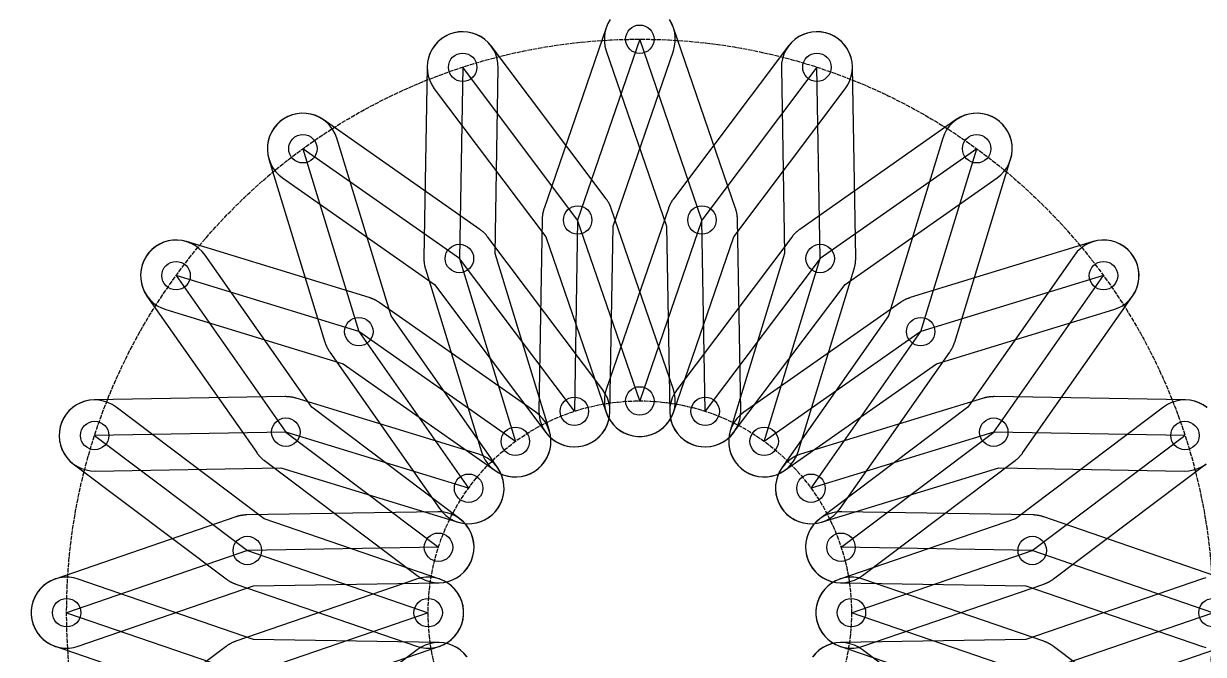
# Model space of a CAD drawing. Header units: millimetres. Extents: x -343 to 411, y -434 to 343.
# Drawn here: x -173.4 to 158.6, y -11.7 to 165.7 of the extents above; entities that cross this region are included whole.
import ezdxf

# ---------------------------------------------------------------- set-up
doc = ezdxf.new("R2010")
doc.units = ezdxf.units.MM
doc.linetypes.add('DASHED', pattern=[1.524, 1.27, -0.254])
for name, color, linetype in [('SKELETON_20', 8, 'Continuous'), ('SKELETON_90', 8, 'Continuous'), ('STATE_20', 3, 'Continuous')]:
    doc.layers.add(name, color=color, linetype=linetype)

msp = doc.modelspace()

# ---------------------------------------------------------------- linework, layer by layer
at = {"layer": 'SKELETON_20'}
for points in [[(0, 161.32), (-17.49, 110.45), (-18.41, 56.65)], [(18.41, 56.65), (17.49, 110.45), (0, 161.32)], [(-49.85, 153.43), (-50.77, 99.63), (-35.01, 48.19)], [(0, 59.57), (-17.49, 110.45), (-49.85, 153.43)], [(49.85, 153.43), (17.49, 110.45), (0, 59.57)], [(35.01, 48.19), (50.77, 99.63), (49.85, 153.43)], [(-18.41, 56.65), (-50.77, 99.63), (-94.82, 130.51)], [(-94.82, 130.51), (-79.07, 79.07), (-48.19, 35.01)], [(94.82, 130.51), (50.77, 99.63), (18.41, 56.65)], [(48.19, 35.01), (79.07, 79.07), (94.82, 130.51)], [(-35.01, 48.19), (-79.07, 79.07), (-130.51, 94.82)], [(-130.51, 94.82), (-99.63, 50.77), (-56.65, 18.41)], [(130.51, 94.82), (79.07, 79.07), (35.01, 48.19)], [(56.65, 18.41), (99.63, 50.77), (130.51, 94.82)], [(-48.19, 35.01), (-99.63, 50.77), (-153.43, 49.85)], [(-153.43, 49.85), (-110.45, 17.49), (-59.57, 0)], [(153.43, 49.85), (99.63, 50.77), (48.19, 35.01)], [(59.57, 0), (110.45, 17.49), (153.43, 49.85)], [(-56.65, 18.41), (-110.45, 17.49), (-161.32, 0)], [(161.32, 0), (110.45, 17.49), (56.65, 18.41)], [(-161.32, 0), (-110.45, -17.49), (-56.65, -18.41)], [(-59.57, 0), (-110.45, -17.49), (-153.43, -49.85)], [(56.65, -18.41), (110.45, -17.49), (161.32, 0)], [(153.43, -49.85), (110.45, -17.49), (59.57, 0)]]:
    msp.add_lwpolyline(points, dxfattribs=at)
at = {"layer": 'SKELETON_20', "linetype": 'DASHED'}
for radius in [161.32, 59.57]:
    msp.add_circle((0, 0), radius, dxfattribs=at)
at = {"layer": 'SKELETON_90', "linetype": 'DASHED'}
for radius in [332.65, 289.4]:
    msp.add_circle((0, 0), radius, dxfattribs=at)
at = {"layer": 'STATE_20'}
for points in [[(-8.95, 165.78), (-9.46, 164.57), (-26.95, 113.7), (-26.99, 113.57), (-27.03, 113.45), (-27.07, 113.32), (-27.11, 113.2), (-27.14, 113.07), (-27.18, 112.95), (-27.21, 112.82), (-27.24, 112.69), (-27.27, 112.56), (-27.29, 112.44), (-27.32, 112.31), (-27.34, 112.18), (-27.36, 112.05), (-27.38, 111.92), (-27.4, 111.79), (-27.42, 111.66), (-27.43, 111.53), (-27.45, 111.4), (-27.46, 111.27), (-27.47, 111.14), (-27.48, 111.01), (-27.48, 110.88), (-27.49, 110.75), (-27.49, 110.62), (-28.41, 56.82), (-28.34, 55.52), (-28.11, 54.23), (-27.71, 52.98), (-27.15, 51.8), (-26.44, 50.7), (-25.6, 49.7), (-24.63, 48.83), (-23.55, 48.08), (-22.39, 47.48), (-21.16, 47.04), (-19.88, 46.76), (-18.58, 46.66), (-17.27, 46.72), (-15.98, 46.95), (-14.74, 47.35), (-13.56, 47.91), (-12.46, 48.62), (-11.46, 49.46), (-10.58, 50.43), (-9.83, 51.51), (-9.24, 52.67), (-8.79, 53.9), (-8.52, 55.18), (-8.41, 56.48), (-7.52, 108.69), (9.46, 158.07), (9.8, 159.33), (9.98, 160.63), (9.98, 161.94), (9.82, 163.24), (9.48, 164.5), (8.99, 165.71), (8.34, 166.85)], [(-8.34, 166.85), (-8.99, 165.71), (-9.48, 164.5), (-9.82, 163.24), (-9.98, 161.94), (-9.98, 160.63), (-9.8, 159.33), (-9.46, 158.07), (7.52, 108.69), (8.41, 56.48), (8.52, 55.18), (8.79, 53.9), (9.24, 52.67), (9.83, 51.51), (10.58, 50.43), (11.46, 49.46), (12.46, 48.62), (13.56, 47.91), (14.74, 47.35), (15.98, 46.95), (17.27, 46.72), (18.58, 46.66), (19.88, 46.76), (21.16, 47.04), (22.39, 47.48), (23.55, 48.08), (24.63, 48.83), (25.6, 49.7), (26.44, 50.7), (27.15, 51.8), (27.71, 52.98), (28.11, 54.23), (28.34, 55.52), (28.41, 56.82), (27.49, 110.62), (27.49, 110.75), (27.48, 110.88), (27.48, 111.01), (27.47, 111.14), (27.46, 111.27), (27.45, 111.4), (27.43, 111.53), (27.42, 111.66), (27.4, 111.79), (27.38, 111.92), (27.36, 112.05), (27.34, 112.18), (27.32, 112.31), (27.29, 112.44), (27.27, 112.56), (27.24, 112.69), (27.21, 112.82), (27.18, 112.95), (27.14, 113.07), (27.11, 113.2), (27.07, 113.32), (27.03, 113.45), (26.99, 113.57), (26.95, 113.7), (9.46, 164.57), (8.95, 165.78)], [(159.65, 57.68), (158.57, 58.43), (157.41, 59.02), (156.18, 59.47), (154.9, 59.74), (153.6, 59.85), (99.8, 60.77), (99.67, 60.77), (99.54, 60.77), (99.41, 60.76), (99.28, 60.76), (99.15, 60.75), (99.02, 60.75), (98.89, 60.74), (98.76, 60.73), (98.63, 60.72), (98.5, 60.7), (98.37, 60.69), (98.24, 60.67), (98.11, 60.65), (97.98, 60.63), (97.85, 60.61), (97.72, 60.58), (97.59, 60.56), (97.47, 60.53), (97.34, 60.5), (97.21, 60.47), (97.08, 60.44), (96.96, 60.4), (96.83, 60.37), (96.71, 60.33), (45.26, 44.58), (44.04, 44.11), (42.89, 43.49), (41.83, 42.73), (40.88, 41.83), (40.05, 40.82), (39.36, 39.7), (38.82, 38.51), (38.45, 37.26), (38.24, 35.97), (38.2, 34.66), (38.33, 33.36), (38.63, 32.09), (39.09, 30.86), (39.71, 29.71), (40.48, 28.65), (41.38, 27.7), (42.39, 26.87), (43.5, 26.18), (44.69, 25.65), (45.95, 25.27), (47.24, 25.06), (48.55, 25.02), (49.85, 25.15), (51.12, 25.45), (101.05, 40.74), (153.26, 39.85), (154.56, 39.92), (155.85, 40.15), (157.1, 40.55), (158.28, 41.11), (159.38, 41.82)], [(159.59, 57.73), (158.51, 58.47), (157.34, 59.05), (156.1, 59.49), (154.82, 59.75), (153.52, 59.85), (152.21, 59.78), (150.93, 59.53), (149.69, 59.12), (148.51, 58.56), (147.41, 57.84), (105.7, 26.43), (56.32, 9.46), (55.11, 8.95), (53.98, 8.29), (52.95, 7.49), (52.03, 6.56), (51.23, 5.52), (50.58, 4.39), (50.09, 3.18), (49.75, 1.91), (49.59, 0.61), (49.59, -0.69), (49.77, -1.99), (50.11, -3.25), (50.62, -4.46), (51.28, -5.59), (52.08, -6.62), (53.01, -7.54), (54.05, -8.34), (55.18, -8.99), (56.39, -9.48), (57.66, -9.82), (58.95, -9.98), (60.26, -9.98), (61.56, -9.8), (62.82, -9.46), (113.7, 8.04), (113.82, 8.08), (113.94, 8.12), (114.07, 8.17), (114.19, 8.22), (114.31, 8.27), (114.43, 8.32), (114.55, 8.37), (114.67, 8.43), (114.79, 8.48), (114.9, 8.54), (115.02, 8.6), (115.14, 8.66), (115.25, 8.72), (115.37, 8.79), (115.48, 8.85), (115.59, 8.92), (115.7, 8.99), (115.82, 9.06), (115.93, 9.13), (116.03, 9.2), (116.14, 9.27), (116.25, 9.35), (116.36, 9.43), (116.46, 9.5), (159.44, 41.86)], [(164.57, 9.46), (113.7, 26.95), (113.57, 26.99), (113.45, 27.03), (113.32, 27.07), (113.2, 27.11), (113.07, 27.14), (112.95, 27.18), (112.82, 27.21), (112.69, 27.24), (112.56, 27.27), (112.44, 27.29), (112.31, 27.32), (112.18, 27.34), (112.05, 27.36), (111.92, 27.38), (111.79, 27.4), (111.66, 27.42), (111.53, 27.43), (111.4, 27.45), (111.27, 27.46), (111.14, 27.47), (111.01, 27.48), (110.88, 27.48), (110.75, 27.49), (110.62, 27.49), (56.82, 28.41), (55.52, 28.34), (54.23, 28.11), (52.98, 27.71), (51.8, 27.15), (50.7, 26.44), (49.7, 25.6), (48.83, 24.63), (48.08, 23.55), (47.48, 22.39), (47.04, 21.16), (46.76, 19.88), (46.66, 18.58), (46.72, 17.27), (46.95, 15.98), (47.35, 14.74), (47.91, 13.56), (48.62, 12.46), (49.46, 11.46), (50.43, 10.58), (51.51, 9.83), (52.67, 9.24), (53.9, 8.79), (55.18, 8.52), (56.48, 8.41), (108.69, 7.52), (158.07, -9.46), (159.33, -9.8)], [(-48.62, -12.46), (-49.46, -11.46), (-50.43, -10.58), (-51.51, -9.83), (-52.67, -9.24), (-53.9, -8.79), (-55.18, -8.52), (-56.48, -8.41), (-108.69, -7.52), (-158.07, 9.46), (-159.33, 9.8), (-160.63, 9.98), (-161.94, 9.98), (-163.24, 9.82), (-164.5, 9.48), (-165.71, 8.99), (-166.85, 8.34), (-167.89, 7.54), (-168.82, 6.62), (-169.62, 5.59), (-170.27, 4.46), (-170.78, 3.25), (-171.12, 1.99), (-171.3, 0.69), (-171.3, -0.61), (-171.14, -1.91), (-170.8, -3.18), (-170.31, -4.39), (-169.66, -5.52), (-168.87, -6.56), (-167.95, -7.49), (-166.91, -8.29), (-165.78, -8.95), (-164.57, -9.46), (-113.7, -26.95)], [(-105.7, -26.43), (-56.32, -9.46), (-55.11, -8.95), (-53.98, -8.29), (-52.95, -7.49), (-52.03, -6.56), (-51.23, -5.52), (-50.58, -4.39), (-50.09, -3.18), (-49.75, -1.91), (-49.59, -0.61), (-49.59, 0.69), (-49.77, 1.99), (-50.11, 3.25), (-50.62, 4.46), (-51.28, 5.59), (-52.08, 6.62), (-53.01, 7.54), (-54.05, 8.34), (-55.18, 8.99), (-56.39, 9.48), (-57.66, 9.82), (-58.95, 9.98), (-60.26, 9.98), (-61.56, 9.8), (-62.82, 9.46), (-113.7, -8.04), (-113.82, -8.08), (-113.94, -8.12), (-114.07, -8.17), (-114.19, -8.22), (-114.31, -8.27), (-114.43, -8.32), (-114.55, -8.37), (-114.67, -8.43), (-114.79, -8.48), (-114.9, -8.54), (-115.02, -8.6), (-115.14, -8.66), (-115.25, -8.72), (-115.37, -8.79), (-115.48, -8.85), (-115.59, -8.92), (-115.7, -8.99), (-115.82, -9.06), (-115.93, -9.13), (-116.03, -9.2), (-116.14, -9.27), (-116.25, -9.35), (-116.36, -9.43), (-116.46, -9.5), (-159.44, -41.86)], [(159.44, -41.86), (116.46, -9.5), (116.36, -9.43), (116.25, -9.35), (116.14, -9.27), (116.03, -9.2), (115.93, -9.13), (115.82, -9.06), (115.7, -8.99), (115.59, -8.92), (115.48, -8.85), (115.37, -8.79), (115.25, -8.72), (115.14, -8.66), (115.02, -8.6), (114.9, -8.54), (114.79, -8.48), (114.67, -8.43), (114.55, -8.37), (114.43, -8.32), (114.31, -8.27), (114.19, -8.22), (114.07, -8.17), (113.94, -8.12), (113.82, -8.08), (113.7, -8.04), (62.82, 9.46), (61.56, 9.8), (60.26, 9.98), (58.95, 9.98), (57.66, 9.82), (56.39, 9.48), (55.18, 8.99), (54.05, 8.34), (53.01, 7.54), (52.08, 6.62), (51.28, 5.59), (50.62, 4.46), (50.11, 3.25), (49.77, 1.99), (49.59, 0.69), (49.59, -0.61), (49.75, -1.91), (50.09, -3.18), (50.58, -4.39), (51.23, -5.52), (52.03, -6.56), (52.95, -7.49), (53.98, -8.29), (55.11, -8.95), (56.32, -9.46), (105.7, -26.43)], [(159.33, 9.8), (158.07, 9.46), (108.69, -7.52), (56.48, -8.41), (55.18, -8.52), (53.9, -8.79), (52.67, -9.24), (51.51, -9.83), (50.43, -10.58), (49.46, -11.46), (48.62, -12.46)], [(-48.66, -12.39), (-49.52, -11.4), (-50.49, -10.53), (-51.57, -9.79), (-52.74, -9.2), (-53.98, -8.77), (-55.26, -8.51), (-56.56, -8.41), (-57.87, -8.48), (-59.15, -8.73), (-60.4, -9.13), (-61.57, -9.7), (-62.67, -10.42), (-105.65, -42.78)], [(105.65, -42.78), (62.67, -10.42), (61.57, -9.7), (60.4, -9.13), (59.15, -8.73), (57.87, -8.48), (56.56, -8.41), (55.26, -8.51), (53.98, -8.77), (52.74, -9.2), (51.57, -9.79), (50.49, -10.53), (49.52, -11.4), (48.66, -12.39)], [(113.7, -26.95), (164.57, -9.46)]]:
    msp.add_lwpolyline(points, dxfattribs=at)
for points in [[(-40.74, 101.05), (-39.85, 153.26), (-39.92, 154.56), (-40.15, 155.85), (-40.55, 157.1), (-41.11, 158.28), (-41.82, 159.38), (-42.66, 160.38), (-43.63, 161.26), (-44.7, 162), (-45.87, 162.6), (-47.1, 163.04), (-48.38, 163.32), (-49.68, 163.43), (-50.99, 163.36), (-52.28, 163.13), (-53.52, 162.73), (-54.7, 162.17), (-55.8, 161.46), (-56.8, 160.62), (-57.68, 159.65), (-58.43, 158.57), (-59.02, 157.41), (-59.47, 156.18), (-59.74, 154.9), (-59.85, 153.6), (-60.77, 99.8), (-60.77, 99.67), (-60.77, 99.54), (-60.76, 99.41), (-60.76, 99.28), (-60.75, 99.15), (-60.75, 99.02), (-60.74, 98.89), (-60.73, 98.76), (-60.72, 98.63), (-60.7, 98.5), (-60.69, 98.37), (-60.67, 98.24), (-60.65, 98.11), (-60.63, 97.98), (-60.61, 97.85), (-60.58, 97.72), (-60.56, 97.59), (-60.53, 97.47), (-60.5, 97.34), (-60.47, 97.21), (-60.44, 97.08), (-60.4, 96.96), (-60.37, 96.83), (-60.33, 96.71), (-44.58, 45.26), (-44.11, 44.04), (-43.49, 42.89), (-42.73, 41.83), (-41.83, 40.88), (-40.82, 40.05), (-39.7, 39.36), (-38.51, 38.82), (-37.26, 38.45), (-35.97, 38.24), (-34.66, 38.2), (-33.36, 38.33), (-32.09, 38.63), (-30.86, 39.09), (-29.71, 39.71), (-28.65, 40.48), (-27.7, 41.38), (-26.87, 42.39), (-26.18, 43.5), (-25.65, 44.69), (-25.27, 45.95), (-25.06, 47.24), (-25.02, 48.55), (-25.15, 49.85), (-25.45, 51.12)], [(-26.43, 105.7), (-9.46, 56.32), (-8.95, 55.11), (-8.29, 53.98), (-7.49, 52.95), (-6.56, 52.03), (-5.52, 51.23), (-4.39, 50.58), (-3.18, 50.09), (-1.91, 49.75), (-0.61, 49.59), (0.69, 49.59), (1.99, 49.77), (3.25, 50.11), (4.46, 50.62), (5.59, 51.28), (6.62, 52.08), (7.54, 53.01), (8.34, 54.05), (8.99, 55.18), (9.48, 56.39), (9.82, 57.66), (9.98, 58.95), (9.98, 60.26), (9.8, 61.56), (9.46, 62.82), (-8.04, 113.7), (-8.08, 113.82), (-8.12, 113.94), (-8.17, 114.07), (-8.22, 114.19), (-8.27, 114.31), (-8.32, 114.43), (-8.37, 114.55), (-8.43, 114.67), (-8.48, 114.79), (-8.54, 114.9), (-8.6, 115.02), (-8.66, 115.14), (-8.72, 115.25), (-8.79, 115.37), (-8.85, 115.48), (-8.92, 115.59), (-8.99, 115.7), (-9.06, 115.82), (-9.13, 115.93), (-9.2, 116.03), (-9.27, 116.14), (-9.35, 116.25), (-9.43, 116.36), (-9.5, 116.46), (-41.86, 159.44), (-42.72, 160.43), (-43.69, 161.3), (-44.77, 162.04), (-45.94, 162.63), (-47.17, 163.06), (-48.46, 163.33), (-49.76, 163.43), (-51.07, 163.35), (-52.35, 163.11), (-53.59, 162.7), (-54.77, 162.13), (-55.87, 161.42), (-56.86, 160.56), (-57.73, 159.59), (-58.47, 158.51), (-59.05, 157.34), (-59.49, 156.1), (-59.75, 154.82), (-59.85, 153.52), (-59.78, 152.21), (-59.53, 150.93), (-59.12, 149.69), (-58.56, 148.51), (-57.84, 147.41)], [(26.43, 105.7), (57.84, 147.41), (58.56, 148.51), (59.12, 149.69), (59.53, 150.93), (59.78, 152.21), (59.85, 153.52), (59.75, 154.82), (59.49, 156.1), (59.05, 157.34), (58.47, 158.51), (57.73, 159.59), (56.86, 160.56), (55.87, 161.42), (54.77, 162.13), (53.59, 162.7), (52.35, 163.11), (51.07, 163.35), (49.76, 163.43), (48.46, 163.33), (47.17, 163.06), (45.94, 162.63), (44.77, 162.04), (43.69, 161.3), (42.72, 160.43), (41.86, 159.44), (9.5, 116.46), (9.43, 116.36), (9.35, 116.25), (9.27, 116.14), (9.2, 116.03), (9.13, 115.93), (9.06, 115.82), (8.99, 115.7), (8.92, 115.59), (8.85, 115.48), (8.79, 115.37), (8.72, 115.25), (8.66, 115.14), (8.6, 115.02), (8.54, 114.9), (8.48, 114.79), (8.43, 114.67), (8.37, 114.55), (8.32, 114.43), (8.27, 114.31), (8.22, 114.19), (8.17, 114.07), (8.12, 113.94), (8.08, 113.82), (8.04, 113.7), (-9.46, 62.82), (-9.8, 61.56), (-9.98, 60.26), (-9.98, 58.95), (-9.82, 57.66), (-9.48, 56.39), (-8.99, 55.18), (-8.34, 54.05), (-7.54, 53.01), (-6.62, 52.08), (-5.59, 51.28), (-4.46, 50.62), (-3.25, 50.11), (-1.99, 49.77), (-0.69, 49.59), (0.61, 49.59), (1.91, 49.75), (3.18, 50.09), (4.39, 50.58), (5.52, 51.23), (6.56, 52.03), (7.49, 52.95), (8.29, 53.98), (8.95, 55.11), (9.46, 56.32)], [(40.74, 101.05), (25.45, 51.12), (25.15, 49.85), (25.02, 48.55), (25.06, 47.24), (25.27, 45.95), (25.65, 44.69), (26.18, 43.5), (26.87, 42.39), (27.7, 41.38), (28.65, 40.48), (29.71, 39.71), (30.86, 39.09), (32.09, 38.63), (33.36, 38.33), (34.66, 38.2), (35.97, 38.24), (37.26, 38.45), (38.51, 38.82), (39.7, 39.36), (40.82, 40.05), (41.83, 40.88), (42.73, 41.83), (43.49, 42.89), (44.11, 44.04), (44.58, 45.26), (60.33, 96.71), (60.37, 96.83), (60.4, 96.96), (60.44, 97.08), (60.47, 97.21), (60.5, 97.34), (60.53, 97.47), (60.56, 97.59), (60.58, 97.72), (60.61, 97.85), (60.63, 97.98), (60.65, 98.11), (60.67, 98.24), (60.69, 98.37), (60.7, 98.5), (60.72, 98.63), (60.73, 98.76), (60.74, 98.89), (60.75, 99.02), (60.75, 99.15), (60.76, 99.28), (60.76, 99.41), (60.77, 99.54), (60.77, 99.67), (60.77, 99.8), (59.85, 153.6), (59.74, 154.9), (59.47, 156.18), (59.02, 157.41), (58.43, 158.57), (57.68, 159.65), (56.8, 160.62), (55.8, 161.46), (54.7, 162.17), (53.52, 162.73), (52.28, 163.13), (50.99, 163.36), (49.68, 163.43), (48.38, 163.32), (47.1, 163.04), (45.87, 162.6), (44.7, 162), (43.63, 161.26), (42.66, 160.38), (41.82, 159.38), (41.11, 158.28), (40.55, 157.1), (40.15, 155.85), (39.92, 154.56), (39.85, 153.26)], [(-69.97, 83.51), (-85.26, 133.44), (-85.73, 134.66), (-86.35, 135.82), (-87.11, 136.88), (-88.01, 137.83), (-89.02, 138.66), (-90.13, 139.34), (-91.33, 139.88), (-92.58, 140.26), (-93.87, 140.47), (-95.18, 140.51), (-96.48, 140.37), (-97.75, 140.07), (-98.97, 139.61), (-100.13, 138.99), (-101.19, 138.23), (-102.14, 137.33), (-102.97, 136.32), (-103.65, 135.2), (-104.19, 134.01), (-104.57, 132.76), (-104.78, 131.47), (-104.82, 130.16), (-104.69, 128.86), (-104.38, 127.58), (-88.63, 76.14), (-88.59, 76.02), (-88.55, 75.89), (-88.51, 75.77), (-88.47, 75.65), (-88.42, 75.52), (-88.37, 75.4), (-88.32, 75.28), (-88.27, 75.16), (-88.22, 75.04), (-88.17, 74.92), (-88.11, 74.8), (-88.06, 74.68), (-88, 74.57), (-87.94, 74.45), (-87.88, 74.33), (-87.81, 74.22), (-87.75, 74.1), (-87.68, 73.99), (-87.62, 73.88), (-87.55, 73.77), (-87.48, 73.66), (-87.41, 73.55), (-87.33, 73.44), (-87.26, 73.33), (-56.38, 29.27), (-55.56, 28.25), (-54.62, 27.35), (-53.56, 26.58), (-52.41, 25.95), (-51.2, 25.48), (-49.92, 25.17), (-48.62, 25.02), (-47.32, 25.05), (-46.02, 25.25), (-44.77, 25.62), (-43.57, 26.15), (-42.45, 26.83), (-41.43, 27.64), (-40.53, 28.59), (-39.76, 29.64), (-39.13, 30.79), (-38.65, 32.01), (-38.34, 33.28), (-38.2, 34.58), (-38.23, 35.89), (-38.43, 37.18), (-38.8, 38.44), (-39.32, 39.64), (-40, 40.75)], [(-57.8, 92.35), (-26.4, 50.64), (-25.54, 49.65), (-24.57, 48.78), (-23.49, 48.04), (-22.32, 47.45), (-21.08, 47.02), (-19.8, 46.75), (-18.5, 46.65), (-17.19, 46.73), (-15.91, 46.97), (-14.67, 47.38), (-13.49, 47.95), (-12.39, 48.66), (-11.4, 49.52), (-10.53, 50.49), (-9.79, 51.57), (-9.2, 52.74), (-8.77, 53.98), (-8.51, 55.26), (-8.41, 56.56), (-8.48, 57.87), (-8.73, 59.15), (-9.13, 60.4), (-9.7, 61.57), (-10.42, 62.67), (-42.78, 105.65), (-42.86, 105.75), (-42.94, 105.86), (-43.02, 105.96), (-43.1, 106.06), (-43.19, 106.16), (-43.27, 106.26), (-43.36, 106.36), (-43.45, 106.45), (-43.54, 106.55), (-43.63, 106.64), (-43.72, 106.73), (-43.82, 106.83), (-43.91, 106.92), (-44.01, 107), (-44.1, 107.09), (-44.2, 107.18), (-44.3, 107.26), (-44.4, 107.35), (-44.5, 107.43), (-44.61, 107.51), (-44.71, 107.59), (-44.81, 107.67), (-44.92, 107.75), (-45.03, 107.82), (-89.08, 138.7), (-90.2, 139.38), (-91.4, 139.91), (-92.65, 140.27), (-93.95, 140.47), (-95.25, 140.5), (-96.56, 140.36), (-97.83, 140.05), (-99.05, 139.58), (-100.19, 138.95), (-101.25, 138.18), (-102.19, 137.27), (-103.01, 136.25), (-103.69, 135.13), (-104.22, 133.94), (-104.59, 132.68), (-104.78, 131.39), (-104.81, 130.08), (-104.67, 128.78), (-104.36, 127.51), (-103.89, 126.29), (-103.26, 125.14), (-102.49, 124.09), (-101.58, 123.14), (-100.56, 122.32)], [(57.8, 92.35), (100.56, 122.32), (101.58, 123.14), (102.49, 124.09), (103.26, 125.14), (103.89, 126.29), (104.36, 127.51), (104.67, 128.78), (104.81, 130.08), (104.78, 131.39), (104.59, 132.68), (104.22, 133.94), (103.69, 135.13), (103.01, 136.25), (102.19, 137.27), (101.25, 138.18), (100.19, 138.95), (99.05, 139.58), (97.83, 140.05), (96.56, 140.36), (95.25, 140.5), (93.95, 140.47), (92.65, 140.27), (91.4, 139.91), (90.2, 139.38), (89.08, 138.7), (45.03, 107.82), (44.92, 107.75), (44.81, 107.67), (44.71, 107.59), (44.61, 107.51), (44.5, 107.43), (44.4, 107.35), (44.3, 107.26), (44.2, 107.18), (44.1, 107.09), (44.01, 107), (43.91, 106.92), (43.82, 106.83), (43.72, 106.73), (43.63, 106.64), (43.54, 106.55), (43.45, 106.45), (43.36, 106.36), (43.27, 106.26), (43.19, 106.16), (43.1, 106.06), (43.02, 105.96), (42.94, 105.86), (42.86, 105.75), (42.78, 105.65), (10.42, 62.67), (9.7, 61.57), (9.13, 60.4), (8.73, 59.15), (8.48, 57.87), (8.41, 56.56), (8.51, 55.26), (8.77, 53.98), (9.2, 52.74), (9.79, 51.57), (10.53, 50.49), (11.4, 49.52), (12.39, 48.66), (13.49, 47.95), (14.67, 47.38), (15.91, 46.97), (17.19, 46.73), (18.5, 46.65), (19.8, 46.75), (21.08, 47.02), (22.32, 47.45), (23.49, 48.04), (24.57, 48.78), (25.54, 49.65), (26.4, 50.64)], [(69.97, 83.51), (40, 40.75), (39.32, 39.64), (38.8, 38.44), (38.43, 37.18), (38.23, 35.89), (38.2, 34.58), (38.34, 33.28), (38.65, 32.01), (39.13, 30.79), (39.76, 29.64), (40.53, 28.59), (41.43, 27.64), (42.45, 26.83), (43.57, 26.15), (44.77, 25.62), (46.02, 25.25), (47.32, 25.05), (48.62, 25.02), (49.92, 25.17), (51.2, 25.48), (52.41, 25.95), (53.56, 26.58), (54.62, 27.35), (55.56, 28.25), (56.38, 29.27), (87.26, 73.33), (87.33, 73.44), (87.41, 73.55), (87.48, 73.66), (87.55, 73.77), (87.62, 73.88), (87.68, 73.99), (87.75, 74.1), (87.81, 74.22), (87.88, 74.33), (87.94, 74.45), (88, 74.57), (88.06, 74.68), (88.11, 74.8), (88.17, 74.92), (88.22, 75.04), (88.27, 75.16), (88.32, 75.28), (88.37, 75.4), (88.42, 75.52), (88.47, 75.65), (88.51, 75.77), (88.55, 75.89), (88.59, 76.02), (88.63, 76.14), (104.38, 127.58), (104.69, 128.86), (104.82, 130.16), (104.78, 131.47), (104.57, 132.76), (104.19, 134.01), (103.65, 135.2), (102.97, 136.32), (102.14, 137.33), (101.19, 138.23), (100.13, 138.99), (98.97, 139.61), (97.75, 140.07), (96.48, 140.37), (95.18, 140.51), (93.87, 140.47), (92.58, 140.26), (91.33, 139.88), (90.13, 139.34), (89.02, 138.66), (88.01, 137.83), (87.11, 136.88), (86.35, 135.82), (85.73, 134.66), (85.26, 133.44)], [(-83.51, 69.97), (-40.75, 40), (-39.64, 39.32), (-38.44, 38.8), (-37.18, 38.43), (-35.89, 38.23), (-34.58, 38.2), (-33.28, 38.34), (-32.01, 38.65), (-30.79, 39.13), (-29.64, 39.76), (-28.59, 40.53), (-27.64, 41.43), (-26.83, 42.45), (-26.15, 43.57), (-25.62, 44.77), (-25.25, 46.02), (-25.05, 47.32), (-25.02, 48.62), (-25.17, 49.92), (-25.48, 51.2), (-25.95, 52.41), (-26.58, 53.56), (-27.35, 54.62), (-28.25, 55.56), (-29.27, 56.38), (-73.33, 87.26), (-73.44, 87.33), (-73.55, 87.41), (-73.66, 87.48), (-73.77, 87.55), (-73.88, 87.62), (-73.99, 87.68), (-74.1, 87.75), (-74.22, 87.81), (-74.33, 87.88), (-74.45, 87.94), (-74.57, 88), (-74.68, 88.06), (-74.8, 88.11), (-74.92, 88.17), (-75.04, 88.22), (-75.16, 88.27), (-75.28, 88.32), (-75.4, 88.37), (-75.52, 88.42), (-75.65, 88.47), (-75.77, 88.51), (-75.89, 88.55), (-76.02, 88.59), (-76.14, 88.63), (-127.58, 104.38), (-128.86, 104.69), (-130.16, 104.82), (-131.47, 104.78), (-132.76, 104.57), (-134.01, 104.19), (-135.2, 103.65), (-136.32, 102.97), (-137.33, 102.14), (-138.23, 101.19), (-138.99, 100.13), (-139.61, 98.97), (-140.07, 97.75), (-140.37, 96.48), (-140.51, 95.18), (-140.47, 93.87), (-140.26, 92.58), (-139.88, 91.33), (-139.34, 90.13), (-138.66, 89.02), (-137.83, 88.01), (-136.88, 87.11), (-135.82, 86.35), (-134.66, 85.73), (-133.44, 85.26)], [(-92.35, 57.8), (-122.32, 100.56), (-123.14, 101.58), (-124.09, 102.49), (-125.14, 103.26), (-126.29, 103.89), (-127.51, 104.36), (-128.78, 104.67), (-130.08, 104.81), (-131.39, 104.78), (-132.68, 104.59), (-133.94, 104.22), (-135.13, 103.69), (-136.25, 103.01), (-137.27, 102.19), (-138.18, 101.25), (-138.95, 100.19), (-139.58, 99.05), (-140.05, 97.83), (-140.36, 96.56), (-140.5, 95.25), (-140.47, 93.95), (-140.27, 92.65), (-139.91, 91.4), (-139.38, 90.2), (-138.7, 89.08), (-107.82, 45.03), (-107.75, 44.92), (-107.67, 44.81), (-107.59, 44.71), (-107.51, 44.61), (-107.43, 44.5), (-107.35, 44.4), (-107.26, 44.3), (-107.18, 44.2), (-107.09, 44.1), (-107, 44.01), (-106.92, 43.91), (-106.83, 43.82), (-106.73, 43.72), (-106.64, 43.63), (-106.55, 43.54), (-106.45, 43.45), (-106.36, 43.36), (-106.26, 43.27), (-106.16, 43.19), (-106.06, 43.1), (-105.96, 43.02), (-105.86, 42.94), (-105.75, 42.86), (-105.65, 42.78), (-62.67, 10.42), (-61.57, 9.7), (-60.4, 9.13), (-59.15, 8.73), (-57.87, 8.48), (-56.56, 8.41), (-55.26, 8.51), (-53.98, 8.77), (-52.74, 9.2), (-51.57, 9.79), (-50.49, 10.53), (-49.52, 11.4), (-48.66, 12.39), (-47.95, 13.49), (-47.38, 14.67), (-46.97, 15.91), (-46.73, 17.19), (-46.65, 18.5), (-46.75, 19.8), (-47.02, 21.08), (-47.45, 22.32), (-48.04, 23.49), (-48.78, 24.57), (-49.65, 25.54), (-50.64, 26.4)], [(83.51, 69.97), (133.44, 85.26), (134.66, 85.73), (135.82, 86.35), (136.88, 87.11), (137.83, 88.01), (138.66, 89.02), (139.34, 90.13), (139.88, 91.33), (140.26, 92.58), (140.47, 93.87), (140.51, 95.18), (140.37, 96.48), (140.07, 97.75), (139.61, 98.97), (138.99, 100.13), (138.23, 101.19), (137.33, 102.14), (136.32, 102.97), (135.2, 103.65), (134.01, 104.19), (132.76, 104.57), (131.47, 104.78), (130.16, 104.82), (128.86, 104.69), (127.58, 104.38), (76.14, 88.63), (76.02, 88.59), (75.89, 88.55), (75.77, 88.51), (75.65, 88.47), (75.52, 88.42), (75.4, 88.37), (75.28, 88.32), (75.16, 88.27), (75.04, 88.22), (74.92, 88.17), (74.8, 88.11), (74.68, 88.06), (74.57, 88), (74.45, 87.94), (74.33, 87.88), (74.22, 87.81), (74.1, 87.75), (73.99, 87.68), (73.88, 87.62), (73.77, 87.55), (73.66, 87.48), (73.55, 87.41), (73.44, 87.33), (73.33, 87.26), (29.27, 56.38), (28.25, 55.56), (27.35, 54.62), (26.58, 53.56), (25.95, 52.41), (25.48, 51.2), (25.17, 49.92), (25.02, 48.62), (25.05, 47.32), (25.25, 46.02), (25.62, 44.77), (26.15, 43.57), (26.83, 42.45), (27.64, 41.43), (28.59, 40.53), (29.64, 39.76), (30.79, 39.13), (32.01, 38.65), (33.28, 38.34), (34.58, 38.2), (35.89, 38.23), (37.18, 38.43), (38.44, 38.8), (39.64, 39.32), (40.75, 40)], [(92.35, 57.8), (50.64, 26.4), (49.65, 25.54), (48.78, 24.57), (48.04, 23.49), (47.45, 22.32), (47.02, 21.08), (46.75, 19.8), (46.65, 18.5), (46.73, 17.19), (46.97, 15.91), (47.38, 14.67), (47.95, 13.49), (48.66, 12.39), (49.52, 11.4), (50.49, 10.53), (51.57, 9.79), (52.74, 9.2), (53.98, 8.77), (55.26, 8.51), (56.56, 8.41), (57.87, 8.48), (59.15, 8.73), (60.4, 9.13), (61.57, 9.7), (62.67, 10.42), (105.65, 42.78), (105.75, 42.86), (105.86, 42.94), (105.96, 43.02), (106.06, 43.1), (106.16, 43.19), (106.26, 43.27), (106.36, 43.36), (106.45, 43.45), (106.55, 43.54), (106.64, 43.63), (106.73, 43.72), (106.83, 43.82), (106.92, 43.91), (107, 44.01), (107.09, 44.1), (107.18, 44.2), (107.26, 44.3), (107.35, 44.4), (107.43, 44.5), (107.51, 44.61), (107.59, 44.71), (107.67, 44.81), (107.75, 44.92), (107.82, 45.03), (138.7, 89.08), (139.38, 90.2), (139.91, 91.4), (140.27, 92.65), (140.47, 93.95), (140.5, 95.25), (140.36, 96.56), (140.05, 97.83), (139.58, 99.05), (138.95, 100.19), (138.18, 101.25), (137.27, 102.19), (136.25, 103.01), (135.13, 103.69), (133.94, 104.22), (132.68, 104.59), (131.39, 104.78), (130.08, 104.81), (128.78, 104.67), (127.51, 104.36), (126.29, 103.89), (125.14, 103.26), (124.09, 102.49), (123.14, 101.58), (122.32, 100.56)], [(-101.05, 40.74), (-51.12, 25.45), (-49.85, 25.15), (-48.55, 25.02), (-47.24, 25.06), (-45.95, 25.27), (-44.69, 25.65), (-43.5, 26.18), (-42.39, 26.87), (-41.38, 27.7), (-40.48, 28.65), (-39.71, 29.71), (-39.09, 30.86), (-38.63, 32.09), (-38.33, 33.36), (-38.2, 34.66), (-38.24, 35.97), (-38.45, 37.26), (-38.82, 38.51), (-39.36, 39.7), (-40.05, 40.82), (-40.88, 41.83), (-41.83, 42.73), (-42.89, 43.49), (-44.04, 44.11), (-45.26, 44.58), (-96.71, 60.33), (-96.83, 60.37), (-96.96, 60.4), (-97.08, 60.44), (-97.21, 60.47), (-97.34, 60.5), (-97.47, 60.53), (-97.59, 60.56), (-97.72, 60.58), (-97.85, 60.61), (-97.98, 60.63), (-98.11, 60.65), (-98.24, 60.67), (-98.37, 60.69), (-98.5, 60.7), (-98.63, 60.72), (-98.76, 60.73), (-98.89, 60.74), (-99.02, 60.75), (-99.15, 60.75), (-99.28, 60.76), (-99.41, 60.76), (-99.54, 60.77), (-99.67, 60.77), (-99.8, 60.77), (-153.6, 59.85), (-154.9, 59.74), (-156.18, 59.47), (-157.41, 59.02), (-158.57, 58.43), (-159.65, 57.68), (-160.62, 56.8), (-161.46, 55.8), (-162.17, 54.7), (-162.73, 53.52), (-163.13, 52.28), (-163.36, 50.99), (-163.43, 49.68), (-163.32, 48.38), (-163.04, 47.1), (-162.6, 45.87), (-162, 44.7), (-161.26, 43.63), (-160.38, 42.66), (-159.38, 41.82), (-158.28, 41.11), (-157.1, 40.55), (-155.85, 40.15), (-154.56, 39.92), (-153.26, 39.85)], [(-105.7, 26.43), (-147.41, 57.84), (-148.51, 58.56), (-149.69, 59.12), (-150.93, 59.53), (-152.21, 59.78), (-153.52, 59.85), (-154.82, 59.75), (-156.1, 59.49), (-157.34, 59.05), (-158.51, 58.47), (-159.59, 57.73), (-160.56, 56.86), (-161.42, 55.87), (-162.13, 54.77), (-162.7, 53.59), (-163.11, 52.35), (-163.35, 51.07), (-163.43, 49.76), (-163.33, 48.46), (-163.06, 47.17), (-162.63, 45.94), (-162.04, 44.77), (-161.3, 43.69), (-160.43, 42.72), (-159.44, 41.86), (-116.46, 9.5), (-116.36, 9.43), (-116.25, 9.35), (-116.14, 9.27), (-116.03, 9.2), (-115.93, 9.13), (-115.82, 9.06), (-115.7, 8.99), (-115.59, 8.92), (-115.48, 8.85), (-115.37, 8.79), (-115.25, 8.72), (-115.14, 8.66), (-115.02, 8.6), (-114.9, 8.54), (-114.79, 8.48), (-114.67, 8.43), (-114.55, 8.37), (-114.43, 8.32), (-114.31, 8.27), (-114.19, 8.22), (-114.07, 8.17), (-113.94, 8.12), (-113.82, 8.08), (-113.7, 8.04), (-62.82, -9.46), (-61.56, -9.8), (-60.26, -9.98), (-58.95, -9.98), (-57.66, -9.82), (-56.39, -9.48), (-55.18, -8.99), (-54.05, -8.34), (-53.01, -7.54), (-52.08, -6.62), (-51.28, -5.59), (-50.62, -4.46), (-50.11, -3.25), (-49.77, -1.99), (-49.59, -0.69), (-49.59, 0.61), (-49.75, 1.91), (-50.09, 3.18), (-50.58, 4.39), (-51.23, 5.52), (-52.03, 6.56), (-52.95, 7.49), (-53.98, 8.29), (-55.11, 8.95), (-56.32, 9.46)], [(-108.69, 7.52), (-56.48, 8.41), (-55.18, 8.52), (-53.9, 8.79), (-52.67, 9.24), (-51.51, 9.83), (-50.43, 10.58), (-49.46, 11.46), (-48.62, 12.46), (-47.91, 13.56), (-47.35, 14.74), (-46.95, 15.98), (-46.72, 17.27), (-46.66, 18.58), (-46.76, 19.88), (-47.04, 21.16), (-47.48, 22.39), (-48.08, 23.55), (-48.83, 24.63), (-49.7, 25.6), (-50.7, 26.44), (-51.8, 27.15), (-52.98, 27.71), (-54.23, 28.11), (-55.52, 28.34), (-56.82, 28.41), (-110.62, 27.49), (-110.75, 27.49), (-110.88, 27.48), (-111.01, 27.48), (-111.14, 27.47), (-111.27, 27.46), (-111.4, 27.45), (-111.53, 27.43), (-111.66, 27.42), (-111.79, 27.4), (-111.92, 27.38), (-112.05, 27.36), (-112.18, 27.34), (-112.31, 27.32), (-112.44, 27.29), (-112.56, 27.27), (-112.69, 27.24), (-112.82, 27.21), (-112.95, 27.18), (-113.07, 27.14), (-113.2, 27.11), (-113.32, 27.07), (-113.45, 27.03), (-113.57, 26.99), (-113.7, 26.95), (-164.57, 9.46), (-165.78, 8.95), (-166.91, 8.29), (-167.95, 7.49), (-168.87, 6.56), (-169.66, 5.52), (-170.31, 4.39), (-170.8, 3.18), (-171.14, 1.91), (-171.3, 0.61), (-171.3, -0.69), (-171.12, -1.99), (-170.78, -3.25), (-170.27, -4.46), (-169.62, -5.59), (-168.82, -6.62), (-167.89, -7.54), (-166.85, -8.34), (-165.71, -8.99), (-164.5, -9.48), (-163.24, -9.82), (-161.94, -9.98), (-160.63, -9.98), (-159.33, -9.8), (-158.07, -9.46)]]:
    msp.add_lwpolyline(points, close=True, dxfattribs=at)
for centre in [(0, 161.32), (0, 161.32), (-49.85, 153.43), (-49.85, 153.43), (49.85, 153.43), (49.85, 153.43), (-94.82, 130.51), (-94.82, 130.51), (94.82, 130.51), (94.82, 130.51), (-17.49, 110.45), (-17.49, 110.45), (17.49, 110.45), (17.49, 110.45), (-50.77, 99.63), (-50.77, 99.63), (50.77, 99.63), (50.77, 99.63), (-130.51, 94.82), (-130.51, 94.82), (130.51, 94.82), (130.51, 94.82), (-79.07, 79.07), (-79.07, 79.07), (79.07, 79.07), (79.07, 79.07), (0, 59.57), (0, 59.57), (-18.41, 56.65), (-18.41, 56.65), (18.41, 56.65), (18.41, 56.65), (-153.43, 49.85), (-153.43, 49.85), (-99.63, 50.77), (-99.63, 50.77), (99.63, 50.77), (99.63, 50.77), (153.43, 49.85), (153.43, 49.85), (-35.01, 48.19), (-35.01, 48.19), (35.01, 48.19), (35.01, 48.19), (-48.19, 35.01), (-48.19, 35.01), (48.19, 35.01), (48.19, 35.01), (-110.45, 17.49), (-110.45, 17.49), (-56.65, 18.41), (-56.65, 18.41), (56.65, 18.41), (56.65, 18.41), (110.45, 17.49), (110.45, 17.49), (-161.32, 0), (-161.32, 0), (-59.57, 0), (-59.57, 0), (59.57, 0), (59.57, 0), (161.32, 0), (161.32, 0)]:
    msp.add_circle(centre, 4, dxfattribs=at)

doc.saveas('drawing.dxf')
